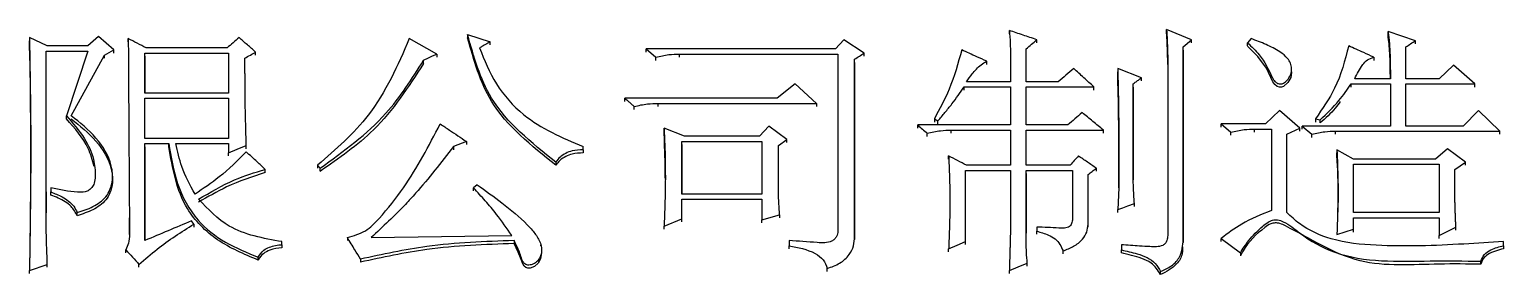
# Model space of a CAD drawing. Header units: millimetres. Extents: x 2223 to 4172, y 741 to 2119.
# Drawn here: x 2721.04 to 2734.43, y 1877.14 to 1879.37 of the extents above; entities that cross this region are included whole.
import ezdxf

# ---------------------------------------------------------------- set-up
doc = ezdxf.new("R2010")
doc.units = ezdxf.units.MM

msp = doc.modelspace()

# ---------------------------------------------------------------- linework, layer by layer
at = {"color": 7, "linetype": 'Continuous', "lineweight": 25}
for p, q in [((2721.198, 1879.225), (2721.036, 1879.3)), ((2721.036, 1879.3), (2721.036, 1879.27)), ((2721.664, 1879.309), (2721.566, 1879.225)), ((2721.804, 1879.188), (2721.664, 1879.309)), ((2721.934, 1879.261), (2721.934, 1879.291)), ((2724.736, 1879.15), (2724.487, 1879.291)), ((2725.017, 1879.328), (2725.017, 1879.298)), ((2728.435, 1879.281), (2728.359, 1879.197)), ((2728.619, 1879.16), (2728.435, 1879.281)), ((2729.939, 1879.335), (2729.939, 1879.365)), ((2730.188, 1879.252), (2730.188, 1879.281)), ((2731.594, 1879.281), (2731.367, 1879.375)), ((2731.367, 1879.345), (2731.367, 1879.375)), ((2731.518, 1879.216), (2731.594, 1879.281)), ((2731.594, 1879.252), (2731.594, 1879.281)), ((2732.135, 1879.291), (2732.102, 1879.253)), ((2733.628, 1879.272), (2733.379, 1879.356)), ((2733.379, 1879.326), (2733.379, 1879.356)), ((2721.039, 1879.091), (2721.036, 1879.27)), ((2721.188, 1879.178), (2721.566, 1879.178)), ((2721.188, 1877.707), (2721.188, 1879.178)), ((2721.188, 1879.149), (2721.188, 1879.178)), ((2721.566, 1879.225), (2721.198, 1879.225)), ((2721.566, 1879.178), (2721.372, 1878.589)), ((2721.718, 1879.141), (2721.804, 1879.188)), ((2721.804, 1879.158), (2721.804, 1879.188)), ((2722.085, 1879.16), (2722.843, 1879.16)), ((2722.085, 1878.795), (2722.085, 1879.16)), ((2722.085, 1879.13), (2722.085, 1879.16)), ((2722.832, 1879.206), (2722.096, 1879.206)), ((2722.843, 1879.16), (2722.843, 1878.795)), ((2723.091, 1879.14), (2723.091, 1879.169)), ((2724.736, 1879.15), (2724.736, 1879.121)), ((2725.222, 1879.233), (2725.222, 1879.263)), ((2726.64, 1879.197), (2726.726, 1879.122)), ((2728.359, 1879.197), (2726.64, 1879.197)), ((2726.64, 1879.168), (2726.64, 1879.197)), ((2726.942, 1879.15), (2728.381, 1879.15)), ((2726.942, 1879.121), (2726.942, 1879.15)), ((2728.381, 1879.15), (2728.381, 1877.538)), ((2728.619, 1879.13), (2728.619, 1879.16)), ((2730.09, 1878.898), (2730.09, 1879.197)), ((2730.09, 1879.168), (2730.09, 1879.197)), ((2731.518, 1877.462), (2731.518, 1879.216)), ((2731.518, 1879.186), (2731.518, 1879.216)), ((2731.518, 1879.186), (2731.518, 1877.435)), ((2732.102, 1879.224), (2732.102, 1879.253)), ((2733.541, 1878.926), (2733.541, 1879.216)), ((2733.541, 1879.186), (2733.541, 1879.216)), ((2733.628, 1879.242), (2733.628, 1879.272)), ((2721.415, 1878.589), (2721.718, 1879.141)), ((2721.718, 1879.112), (2721.718, 1879.141)), ((2722.085, 1879.13), (2722.085, 1878.795)), ((2724.617, 1879.065), (2724.617, 1879.094)), ((2726.726, 1879.093), (2726.726, 1879.122)), ((2728.533, 1877.491), (2728.533, 1879.104)), ((2728.533, 1879.074), (2728.533, 1879.104)), ((2728.533, 1879.074), (2728.533, 1877.463)), ((2729.733, 1879.056), (2729.733, 1879.085)), ((2729.95, 1879.038), (2729.95, 1878.898)), ((2729.95, 1879.038), (2729.95, 1879.009)), ((2731.14, 1878.935), (2730.923, 1879.02)), ((2730.923, 1879.02), (2730.923, 1878.99)), ((2731.378, 1879.085), (2731.378, 1877.5)), ((2731.378, 1879.085), (2731.378, 1879.056)), ((2732.502, 1879.021), (2732.502, 1879.03)), ((2732.502, 1879.001), (2732.502, 1879.012)), ((2733.249, 1879.122), (2733.249, 1879.093)), ((2733.974, 1879.048), (2733.844, 1878.926)), ((2734.168, 1878.879), (2733.974, 1879.048)), ((2727.992, 1878.879), (2727.829, 1878.748)), ((2728.186, 1878.701), (2727.992, 1878.879)), ((2729.95, 1878.898), (2729.549, 1878.898)), ((2730.382, 1878.898), (2730.09, 1878.898)), ((2731.064, 1878.008), (2731.064, 1878.879)), ((2731.064, 1878.85), (2731.064, 1878.879)), ((2731.14, 1878.906), (2731.14, 1878.935)), ((2733.043, 1878.879), (2733.4, 1878.879)), ((2733.043, 1878.85), (2733.043, 1878.879)), ((2733.4, 1878.926), (2733.076, 1878.926)), ((2733.4, 1878.879), (2733.4, 1878.495)), ((2733.844, 1878.926), (2733.541, 1878.926)), ((2733.541, 1878.879), (2734.168, 1878.879)), ((2733.541, 1878.495), (2733.541, 1878.879)), ((2733.541, 1878.85), (2733.541, 1878.879)), ((2734.168, 1878.85), (2734.168, 1878.879)), ((2722.843, 1878.795), (2722.085, 1878.795)), ((2722.085, 1878.748), (2722.843, 1878.748)), ((2722.085, 1878.383), (2722.085, 1878.748)), ((2722.085, 1878.719), (2722.085, 1878.748)), ((2722.843, 1878.748), (2722.843, 1878.383)), ((2727.829, 1878.748), (2726.445, 1878.748)), ((2726.445, 1878.719), (2726.445, 1878.748)), ((2729.528, 1878.851), (2729.95, 1878.851)), ((2729.95, 1878.851), (2729.95, 1878.505)), ((2730.09, 1878.851), (2730.707, 1878.851)), ((2730.09, 1878.505), (2730.09, 1878.851)), ((2730.09, 1878.822), (2730.09, 1878.851)), ((2730.707, 1878.822), (2730.707, 1878.851)), ((2731.064, 1878.85), (2731.064, 1878.007)), ((2726.531, 1878.645), (2726.531, 1878.673)), ((2726.748, 1878.701), (2728.186, 1878.701)), ((2726.748, 1878.673), (2726.748, 1878.701)), ((2728.186, 1878.701), (2728.186, 1878.673)), ((2732.394, 1878.636), (2732.265, 1878.514)), ((2732.578, 1878.477), (2732.394, 1878.636)), ((2734.201, 1878.636), (2734.06, 1878.495)), ((2734.396, 1878.449), (2734.201, 1878.636)), ((2721.372, 1878.56), (2721.372, 1878.589)), ((2726.986, 1878.402), (2726.802, 1878.477)), ((2726.802, 1878.448), (2726.802, 1878.477)), ((2727.754, 1878.495), (2727.667, 1878.402)), ((2727.916, 1878.373), (2727.754, 1878.495)), ((2729.95, 1878.505), (2729.106, 1878.505)), ((2729.106, 1878.476), (2729.106, 1878.505)), ((2729.257, 1878.561), (2729.29, 1878.542)), ((2729.257, 1878.561), (2729.257, 1878.532)), ((2729.29, 1878.514), (2729.29, 1878.542)), ((2730.469, 1878.505), (2730.09, 1878.505)), ((2731.864, 1878.514), (2731.951, 1878.439)), ((2732.265, 1878.514), (2731.864, 1878.514)), ((2732.459, 1878.42), (2732.578, 1878.477)), ((2732.578, 1878.448), (2732.578, 1878.477)), ((2732.6, 1878.495), (2732.686, 1878.42)), ((2733.4, 1878.495), (2732.6, 1878.495)), ((2732.6, 1878.467), (2732.6, 1878.495)), ((2732.719, 1878.561), (2732.762, 1878.552)), ((2732.719, 1878.561), (2732.719, 1878.532)), ((2732.762, 1878.523), (2732.762, 1878.552)), ((2734.06, 1878.495), (2733.541, 1878.495)), ((2722.843, 1878.383), (2722.085, 1878.383)), ((2725.006, 1878.355), (2724.887, 1878.308)), ((2725.006, 1878.355), (2725.006, 1878.326)), ((2726.964, 1878.355), (2727.689, 1878.355)), ((2726.964, 1877.876), (2726.964, 1878.355)), ((2726.964, 1878.326), (2726.964, 1878.355)), ((2727.667, 1878.402), (2726.986, 1878.402)), ((2727.689, 1878.355), (2727.689, 1877.876)), ((2727.84, 1878.317), (2727.916, 1878.373)), ((2727.916, 1878.345), (2727.916, 1878.373)), ((2729.192, 1878.401), (2729.192, 1878.43)), ((2729.409, 1878.458), (2729.95, 1878.458)), ((2729.409, 1878.429), (2729.409, 1878.458)), ((2729.95, 1878.458), (2729.95, 1878.139)), ((2730.09, 1878.458), (2730.793, 1878.458)), ((2730.09, 1878.139), (2730.09, 1878.458)), ((2730.09, 1878.429), (2730.09, 1878.458)), ((2730.793, 1878.429), (2730.793, 1878.458)), ((2731.951, 1878.411), (2731.951, 1878.439)), ((2732.167, 1878.467), (2732.319, 1878.467)), ((2732.167, 1878.439), (2732.167, 1878.467)), ((2732.319, 1878.467), (2732.319, 1877.726)), ((2732.459, 1877.707), (2732.459, 1878.42)), ((2732.459, 1878.392), (2732.459, 1878.42)), ((2732.686, 1878.392), (2732.686, 1878.42)), ((2732.903, 1878.449), (2734.396, 1878.449)), ((2732.903, 1878.42), (2732.903, 1878.449)), ((2734.396, 1878.42), (2734.396, 1878.449)), ((2722.085, 1878.336), (2722.302, 1878.336)), ((2722.085, 1877.453), (2722.085, 1878.336)), ((2722.085, 1878.308), (2722.085, 1878.336)), ((2722.085, 1878.307), (2722.085, 1877.453)), ((2722.302, 1878.308), (2722.302, 1878.336)), ((2722.367, 1878.336), (2722.843, 1878.336)), ((2722.843, 1878.336), (2722.843, 1878.251)), ((2722.843, 1878.223), (2722.843, 1878.251)), ((2723.005, 1878.289), (2723.005, 1878.317)), ((2724.887, 1878.308), (2724.887, 1878.28)), ((2726.066, 1878.28), (2726.066, 1878.308)), ((2726.066, 1878.28), (2726.066, 1878.308)), ((2726.066, 1878.28), (2726.066, 1878.252)), ((2726.964, 1878.326), (2726.964, 1877.876)), ((2727.84, 1877.923), (2727.84, 1878.317)), ((2727.84, 1878.289), (2727.84, 1878.317)), ((2729.387, 1878.195), (2729.387, 1878.223)), ((2733.065, 1878.195), (2732.914, 1878.28)), ((2732.914, 1878.28), (2732.914, 1878.251)), ((2732.917, 1878.157), (2732.914, 1878.251)), ((2733.92, 1878.289), (2733.811, 1878.195)), ((2734.082, 1878.167), (2733.92, 1878.289)), ((2723.178, 1878.074), (2723.178, 1878.101)), ((2723.654, 1878.139), (2723.676, 1878.111)), ((2723.676, 1878.083), (2723.676, 1878.111)), ((2725.817, 1878.167), (2725.817, 1878.139)), ((2729.539, 1878.092), (2729.95, 1878.092)), ((2729.539, 1877.443), (2729.539, 1878.092)), ((2729.539, 1878.064), (2729.539, 1878.092)), ((2729.95, 1878.139), (2729.549, 1878.139)), ((2729.95, 1878.092), (2729.95, 1877.585)), ((2730.491, 1878.139), (2730.09, 1878.139)), ((2730.09, 1878.092), (2730.512, 1878.092)), ((2730.09, 1877.519), (2730.09, 1878.092)), ((2730.09, 1878.064), (2730.09, 1878.092)), ((2730.512, 1878.092), (2730.512, 1877.66)), ((2730.729, 1878.083), (2730.729, 1878.111)), ((2733.811, 1878.195), (2733.065, 1878.195)), ((2733.065, 1878.148), (2733.844, 1878.148)), ((2733.065, 1877.707), (2733.065, 1878.148)), ((2733.065, 1878.12), (2733.065, 1878.148)), ((2733.844, 1878.148), (2733.844, 1877.707)), ((2733.985, 1878.101), (2734.082, 1878.167)), ((2734.082, 1878.139), (2734.082, 1878.167)), ((2721.79, 1878.038), (2721.79, 1878.066)), ((2725.104, 1877.961), (2725.071, 1877.932)), ((2730.09, 1878.064), (2730.09, 1877.519)), ((2730.653, 1877.603), (2730.653, 1878.054)), ((2730.653, 1878.027), (2730.653, 1878.054)), ((2721.188, 1877.895), (2721.188, 1877.706)), ((2721.231, 1877.932), (2721.231, 1877.895)), ((2721.231, 1877.867), (2721.231, 1877.895)), ((2725.071, 1877.905), (2725.071, 1877.932)), ((2727.689, 1877.876), (2726.964, 1877.876)), ((2726.964, 1877.829), (2727.689, 1877.829)), ((2726.964, 1877.65), (2726.964, 1877.829)), ((2726.964, 1877.802), (2726.964, 1877.829)), ((2727.689, 1877.829), (2727.689, 1877.641)), ((2730.934, 1877.932), (2730.923, 1877.735)), ((2721.469, 1877.68), (2721.469, 1877.707)), ((2727.689, 1877.641), (2727.851, 1877.688)), ((2727.851, 1877.688), (2727.851, 1877.661)), ((2730.923, 1877.708), (2730.923, 1877.735)), ((2731.075, 1877.764), (2731.075, 1877.791)), ((2733.844, 1877.707), (2733.065, 1877.707)), ((2721.945, 1877.508), (2721.944, 1877.659)), ((2722.529, 1877.603), (2722.507, 1877.632)), ((2722.529, 1877.603), (2722.529, 1877.576)), ((2726.802, 1877.585), (2726.964, 1877.65)), ((2726.802, 1877.558), (2726.802, 1877.585)), ((2726.964, 1877.623), (2726.964, 1877.65)), ((2727.689, 1877.614), (2727.689, 1877.641)), ((2730.188, 1877.575), (2730.188, 1877.538)), ((2730.653, 1877.576), (2730.653, 1877.603)), ((2732.914, 1877.509), (2733.065, 1877.556)), ((2733.065, 1877.66), (2733.844, 1877.66)), ((2733.065, 1877.556), (2733.065, 1877.66)), ((2733.065, 1877.633), (2733.065, 1877.66)), ((2733.065, 1877.529), (2733.065, 1877.556)), ((2733.844, 1877.66), (2733.844, 1877.5)), ((2733.844, 1877.5), (2733.995, 1877.575)), ((2733.995, 1877.548), (2733.995, 1877.575)), ((2723.329, 1877.415), (2723.329, 1877.443)), ((2723.329, 1877.417), (2723.329, 1877.443)), ((2723.329, 1877.415), (2723.329, 1877.388)), ((2723.924, 1877.481), (2723.924, 1877.454)), ((2724.141, 1877.481), (2725.417, 1877.5)), ((2725.439, 1877.453), (2725.439, 1877.426)), ((2725.683, 1877.404), (2725.683, 1877.414)), ((2727.938, 1877.453), (2727.938, 1877.406)), ((2727.938, 1877.379), (2727.938, 1877.406)), ((2728.533, 1877.464), (2728.533, 1877.49)), ((2729.539, 1877.417), (2729.539, 1877.443)), ((2730.188, 1877.511), (2730.188, 1877.538)), ((2730.956, 1877.415), (2730.956, 1877.368)), ((2731.518, 1877.436), (2731.518, 1877.462)), ((2731.864, 1877.472), (2732.037, 1877.34)), ((2731.864, 1877.445), (2731.864, 1877.472)), ((2733.844, 1877.473), (2733.844, 1877.5)), ((2734.428, 1877.406), (2734.428, 1877.444)), ((2734.428, 1877.417), (2734.428, 1877.444)), ((2734.428, 1877.406), (2734.428, 1877.379)), ((2721.912, 1877.341), (2721.912, 1877.368)), ((2723.113, 1877.276), (2723.113, 1877.302)), ((2724.043, 1877.283), (2724.043, 1877.257)), ((2729.387, 1877.351), (2729.387, 1877.378)), ((2730.426, 1877.332), (2730.426, 1877.359)), ((2730.956, 1877.342), (2730.956, 1877.368)), ((2731.515, 1877.368), (2731.515, 1877.395)), ((2732.037, 1877.34), (2732.037, 1877.313)), ((2721.036, 1877.18), (2721.198, 1877.236)), ((2721.036, 1877.153), (2721.036, 1877.18)), ((2721.198, 1877.21), (2721.198, 1877.236)), ((2722.031, 1877.21), (2722.031, 1877.236)), ((2728.284, 1877.172), (2728.284, 1877.199)), ((2729.939, 1877.153), (2729.939, 1877.18)), ((2730.101, 1877.219), (2730.101, 1877.246)), ((2731.313, 1877.143), (2731.313, 1877.17)), ((2734.223, 1877.238), (2734.223, 1877.265))]:
    msp.add_line(p, q, dxfattribs=at)
at = {"color": 7, "linetype": 'Continuous', "lineweight": 25, "flags": 128}
for points in [[(2725.017, 1879.328), (2725.12, 1879.295), (2725.222, 1879.263)], [(2724.617, 1879.094), (2724.662, 1879.115), (2724.699, 1879.133), (2724.736, 1879.15)], [(2732.499, 1879), (2732.502, 1878.984), (2732.495, 1878.936), (2732.469, 1878.891), (2732.429, 1878.856), (2732.412, 1878.849), (2732.392, 1878.849), (2732.372, 1878.856), (2732.349, 1878.874), (2732.332, 1878.898), (2732.274, 1879.023), (2732.196, 1879.128), (2732.102, 1879.223), (2732.102, 1879.223)], [(2729.528, 1878.822), (2729.528, 1878.829), (2729.528, 1878.837), (2729.528, 1878.851)], [(2731.864, 1878.486), (2731.864, 1878.5), (2731.864, 1878.514)], [(2722.843, 1878.251), (2722.924, 1878.284), (2723.005, 1878.317)], [(2723.654, 1878.139), (2723.654, 1878.129), (2723.654, 1878.119), (2723.654, 1878.111)], [(2730.923, 1877.735), (2730.97, 1877.752), (2731.016, 1877.77), (2731.075, 1877.791)], [(2725.687, 1877.357), (2725.689, 1877.345), (2725.68, 1877.287), (2725.659, 1877.247), (2725.623, 1877.217), (2725.585, 1877.203), (2725.563, 1877.203), (2725.546, 1877.208), (2725.531, 1877.219), (2725.517, 1877.24), (2725.496, 1877.296), (2725.476, 1877.347), (2725.439, 1877.425), (2725.439, 1877.425)], [(2729.387, 1877.378), (2729.463, 1877.411), (2729.539, 1877.443)], [(2729.939, 1877.18), (2730.02, 1877.213), (2730.101, 1877.246)]]:
    msp.add_lwpolyline(points, dxfattribs=at)
at = {"color": 7, "linetype": 'Continuous', "lineweight": 25}
for points, knots in [([(2721.036, 1879.3), (2721.036, 1879.288), (2721.037, 1879.265), (2721.037, 1879.23), (2721.038, 1879.184), (2721.039, 1879.126), (2721.04, 1879.056), (2721.041, 1878.986), (2721.042, 1878.916), (2721.043, 1878.847), (2721.044, 1878.777), (2721.045, 1878.719), (2721.046, 1878.66), (2721.046, 1878.602), (2721.047, 1878.532), (2721.047, 1878.474), (2721.047, 1878.428), (2721.047, 1878.393), (2721.047, 1878.358), (2721.047, 1878.323), (2721.047, 1878.293), (2721.047, 1878.27), (2721.047, 1878.253), (2721.047, 1878.235), (2721.047, 1878.218), (2721.047, 1878.203), (2721.047, 1878.191), (2721.047, 1878.18), (2721.047, 1878.165), (2721.047, 1878.148), (2721.047, 1878.13), (2721.047, 1878.113), (2721.047, 1878.095), (2721.047, 1878.078), (2721.047, 1878.054), (2721.046, 1878.025), (2721.046, 1877.99), (2721.046, 1877.955), (2721.046, 1877.92), (2721.045, 1877.885), (2721.045, 1877.85), (2721.045, 1877.803), (2721.044, 1877.745), (2721.043, 1877.675), (2721.042, 1877.605), (2721.041, 1877.534), (2721.041, 1877.476), (2721.04, 1877.429), (2721.039, 1877.394), (2721.039, 1877.359), (2721.038, 1877.324), (2721.038, 1877.289), (2721.037, 1877.253), (2721.037, 1877.217), (2721.036, 1877.192), (2721.036, 1877.18)], [0, 0, 0, 0, 0.016501, 0.033002, 0.049503, 0.082504, 0.115506, 0.148508, 0.18151, 0.214512, 0.247513, 0.280515, 0.297016, 0.330018, 0.36302, 0.396021, 0.412522, 0.429023, 0.445524, 0.462025, 0.478526, 0.486776, 0.495027, 0.503277, 0.511528, 0.519778, 0.523903, 0.528029, 0.536279, 0.54453, 0.55278, 0.56103, 0.569281, 0.577531, 0.585782, 0.602283, 0.618784, 0.635284, 0.651785, 0.668286, 0.684787, 0.701288, 0.73429, 0.767292, 0.800293, 0.833295, 0.866297, 0.882798, 0.899299, 0.9158, 0.932301, 0.948801, 0.965302, 0.982651, 1, 1, 1, 1]), ([(2721.934, 1879.291), (2721.934, 1879.229), (2721.935, 1879.106), (2721.936, 1878.921), (2721.937, 1878.736), (2721.938, 1878.582), (2721.939, 1878.427), (2721.94, 1878.273), (2721.941, 1878.088), (2721.942, 1877.933), (2721.943, 1877.79), (2721.944, 1877.684), (2721.944, 1877.584), (2721.945, 1877.534), (2721.945, 1877.509)], [0, 0, 0, 0, 0.1040227, 0.2080454, 0.3120681, 0.4160908, 0.4681022, 0.5721249, 0.6761476, 0.7801703, 0.8321816, 0.9160906, 0.9580452, 1, 1, 1, 1]), ([(2722.096, 1879.206), (2722.069, 1879.22), (2722.015, 1879.249), (2721.961, 1879.277), (2721.934, 1879.291)], [0, 0, 0, 0, 0.4999995, 1, 1, 1, 1]), ([(2722.94, 1879.3), (2722.922, 1879.284), (2722.886, 1879.253), (2722.85, 1879.222), (2722.832, 1879.206)], [0, 0, 0, 0, 0.500001, 1, 1, 1, 1]), ([(2723.091, 1879.169), (2723.066, 1879.191), (2723.016, 1879.235), (2722.965, 1879.278), (2722.94, 1879.3)], [0, 0, 0, 0, 0.499999, 1, 1, 1, 1]), ([(2724.487, 1879.291), (2724.381, 1879.046), (2724.188, 1878.605), (2723.819, 1878.283), (2723.654, 1878.139)], [0, 0, 0, 0, 0.552865, 1, 1, 1, 1]), ([(2725.817, 1878.167), (2725.595, 1878.345), (2725.203, 1878.658), (2725.073, 1879.126), (2725.017, 1879.328)], [0, 0, 0, 0, 0.567651, 1, 1, 1, 1]), ([(2725.817, 1878.139), (2725.595, 1878.316), (2725.203, 1878.629), (2725.073, 1879.096), (2725.017, 1879.298)], [0, 0, 0, 0, 0.5677675, 1, 1, 1, 1]), ([(2729.939, 1879.365), (2729.942, 1879.327), (2729.947, 1879.253), (2729.949, 1879.144), (2729.95, 1879.073), (2729.95, 1879.038)], [0, 0, 0, 0, 0.356505, 0.678169, 1, 1, 1, 1]), ([(2730.188, 1879.281), (2730.146, 1879.295), (2730.063, 1879.323), (2729.98, 1879.351), (2729.939, 1879.365)], [0, 0, 0, 0, 0.499999, 1, 1, 1, 1]), ([(2730.09, 1879.197), (2730.106, 1879.211), (2730.139, 1879.239), (2730.171, 1879.267), (2730.188, 1879.281)], [0, 0, 0, 0, 0.500001, 1, 1, 1, 1]), ([(2731.367, 1879.375), (2731.369, 1879.342), (2731.373, 1879.278), (2731.376, 1879.181), (2731.377, 1879.117), (2731.378, 1879.085)], [0, 0, 0, 0, 0.335205, 0.667529, 1, 1, 1, 1]), ([(2731.378, 1879.055), (2731.377, 1879.088), (2731.376, 1879.152), (2731.373, 1879.249), (2731.369, 1879.313), (2731.367, 1879.345)], [0, 0, 0, 0, 0.335659, 0.667726, 1, 1, 1, 1]), ([(2732.102, 1879.253), (2732.14, 1879.218), (2732.236, 1879.127), (2732.297, 1878.999), (2732.34, 1878.912), (2732.359, 1878.893), (2732.378, 1878.881), (2732.399, 1878.877), (2732.419, 1878.88), (2732.445, 1878.894), (2732.473, 1878.923), (2732.498, 1878.966), (2732.505, 1879.018), (2732.495, 1879.068), (2732.46, 1879.123), (2732.385, 1879.182), (2732.271, 1879.24), (2732.18, 1879.274), (2732.135, 1879.291)], [0, 0, 0, 0, 0.132576, 0.339199, 0.368942, 0.383766, 0.408891, 0.423884, 0.438973, 0.459319, 0.498147, 0.542368, 0.587069, 0.63299, 0.675109, 0.75468, 0.876186, 1, 1, 1, 1]), ([(2733.379, 1879.356), (2733.379, 1879.353), (2733.38, 1879.348), (2733.381, 1879.34), (2733.382, 1879.332), (2733.383, 1879.325), (2733.384, 1879.318), (2733.385, 1879.311), (2733.385, 1879.304), (2733.387, 1879.295), (2733.39, 1879.266), (2733.394, 1879.215), (2733.396, 1879.166), (2733.397, 1879.137), (2733.397, 1879.129), (2733.397, 1879.123), (2733.397, 1879.116), (2733.398, 1879.11), (2733.398, 1879.102), (2733.398, 1879.096), (2733.398, 1879.09), (2733.398, 1879.084), (2733.398, 1879.076), (2733.399, 1879.069), (2733.399, 1879.063), (2733.399, 1879.057), (2733.399, 1879.051), (2733.399, 1879.043), (2733.399, 1879.037), (2733.399, 1879.029), (2733.399, 1879.023), (2733.399, 1879.016), (2733.4, 1879.01), (2733.4, 1879.002), (2733.4, 1878.996), (2733.4, 1878.988), (2733.4, 1878.982), (2733.4, 1878.975), (2733.4, 1878.969), (2733.4, 1878.961), (2733.4, 1878.955), (2733.4, 1878.948), (2733.4, 1878.941), (2733.4, 1878.934), (2733.4, 1878.929), (2733.4, 1878.926)], [0, 0, 0, 0, 0.019051, 0.038103, 0.057154, 0.076206, 0.085731, 0.104783, 0.123834, 0.13336, 0.171464, 0.32391, 0.492832, 0.513945, 0.524502, 0.545616, 0.556172, 0.577286, 0.587843, 0.608956, 0.619513, 0.63007, 0.651184, 0.672297, 0.682854, 0.693411, 0.714524, 0.725081, 0.746195, 0.756752, 0.777865, 0.788422, 0.809536, 0.820093, 0.841206, 0.851763, 0.872877, 0.883433, 0.904547, 0.915104, 0.936217, 0.946774, 0.967888, 0.978445, 1, 1, 1, 1]), ([(2733.4, 1878.926), (2733.4, 1878.96), (2733.399, 1879.038), (2733.396, 1879.171), (2733.385, 1879.27), (2733.379, 1879.326)], [0, 0, 0, 0, 0.254107, 0.581877, 1, 1, 1, 1]), ([(2721.038, 1879.161), (2721.038, 1879.161), (2721.038, 1879.161), (2721.038, 1879.16), (2721.038, 1879.15), (2721.042, 1878.843), (2721.047, 1878.411), (2721.045, 1877.889), (2721.042, 1877.612), (2721.04, 1877.469), (2721.039, 1877.383), (2721.039, 1877.357), (2721.039, 1877.344)], [0, 0, 0, 0, 0.000561, 0.001264, 0.002999, 0.021919, 0.484329, 0.728284, 0.866003, 0.931669, 0.9642, 1, 1, 1, 1]), ([(2722.994, 1879.113), (2723.01, 1879.122), (2723.043, 1879.141), (2723.075, 1879.16), (2723.091, 1879.169)], [0, 0, 0, 0, 0.499999, 1, 1, 1, 1]), ([(2725.222, 1879.263), (2725.208, 1879.254), (2725.185, 1879.241), (2725.152, 1879.222), (2725.134, 1879.212), (2725.125, 1879.206)], [0, 0, 0, 0, 0.4397373, 0.7198705, 1, 1, 1, 1]), ([(2725.125, 1879.206), (2725.17, 1879.095), (2725.261, 1878.869), (2725.565, 1878.522), (2725.875, 1878.39), (2726.066, 1878.308)], [0, 0, 0, 0, 0.271527, 0.550151, 1, 1, 1, 1]), ([(2726.726, 1879.122), (2726.766, 1879.132), (2726.837, 1879.148), (2726.91, 1879.15), (2726.942, 1879.15)], [0, 0, 0, 0, 0.558835, 1, 1, 1, 1]), ([(2728.533, 1879.104), (2728.547, 1879.113), (2728.576, 1879.132), (2728.605, 1879.15), (2728.619, 1879.16)], [0, 0, 0, 0, 0.4999996, 1, 1, 1, 1]), ([(2729.506, 1879.188), (2729.473, 1879.067), (2729.412, 1878.85), (2729.305, 1878.649), (2729.257, 1878.561)], [0, 0, 0, 0, 0.557381, 1, 1, 1, 1]), ([(2729.733, 1879.085), (2729.703, 1879.099), (2729.65, 1879.123), (2729.574, 1879.157), (2729.529, 1879.178), (2729.506, 1879.188)], [0, 0, 0, 0, 0.401772, 0.700886, 1, 1, 1, 1]), ([(2733.022, 1879.225), (2732.987, 1879.093), (2732.925, 1878.855), (2732.782, 1878.652), (2732.719, 1878.561)], [0, 0, 0, 0, 0.555082, 1, 1, 1, 1]), ([(2733.249, 1879.122), (2733.219, 1879.136), (2733.165, 1879.16), (2733.09, 1879.194), (2733.044, 1879.215), (2733.022, 1879.225)], [0, 0, 0, 0, 0.40179, 0.700895, 1, 1, 1, 1]), ([(2733.541, 1879.216), (2733.555, 1879.225), (2733.584, 1879.244), (2733.613, 1879.263), (2733.628, 1879.272)], [0, 0, 0, 0, 0.499999, 1, 1, 1, 1]), ([(2723.005, 1878.317), (2723.001, 1878.478), (2722.996, 1878.642), (2722.995, 1878.81), (2722.995, 1878.823), (2722.995, 1878.836), (2722.995, 1878.849), (2722.995, 1878.859), (2722.995, 1878.872), (2722.995, 1878.885), (2722.995, 1878.898), (2722.995, 1878.908), (2722.995, 1878.921), (2722.995, 1878.934), (2722.995, 1878.947), (2722.995, 1878.96), (2722.994, 1878.973), (2722.994, 1878.986), (2722.994, 1878.996), (2722.994, 1879.009), (2722.994, 1879.02), (2722.994, 1879.03), (2722.994, 1879.036), (2722.994, 1879.043), (2722.994, 1879.049), (2722.994, 1879.054), (2722.994, 1879.061), (2722.994, 1879.067), (2722.994, 1879.074), (2722.994, 1879.079), (2722.994, 1879.085), (2722.994, 1879.092), (2722.994, 1879.098), (2722.994, 1879.105), (2722.994, 1879.11), (2722.994, 1879.113)], [0, 0, 0, 0, 0.606141, 0.618449, 0.630757, 0.655373, 0.667681, 0.679989, 0.692297, 0.716913, 0.729221, 0.741529, 0.753837, 0.778453, 0.790761, 0.803069, 0.827685, 0.839993, 0.852301, 0.864609, 0.889225, 0.895379, 0.901533, 0.913842, 0.919996, 0.92615, 0.932304, 0.944612, 0.950766, 0.95692, 0.963074, 0.975382, 0.981536, 0.98769, 1, 1, 1, 1]), ([(2723.676, 1878.111), (2723.89, 1878.265), (2724.268, 1878.539), (2724.511, 1878.926), (2724.617, 1879.094)], [0, 0, 0, 0, 0.565351, 1, 1, 1, 1]), ([(2724.617, 1879.065), (2724.479, 1878.851), (2724.23, 1878.466), (2723.847, 1878.201), (2723.676, 1878.082)], [0, 0, 0, 0, 0.5536896, 1, 1, 1, 1]), ([(2729.549, 1878.898), (2729.566, 1878.922), (2729.594, 1878.962), (2729.639, 1879.014), (2729.68, 1879.056), (2729.715, 1879.075), (2729.733, 1879.085)], [0, 0, 0, 0, 0.335639, 0.554348, 0.775254, 1, 1, 1, 1]), ([(2730.523, 1879.02), (2730.5, 1878.999), (2730.453, 1878.959), (2730.406, 1878.918), (2730.382, 1878.898)], [0, 0, 0, 0, 0.5, 1, 1, 1, 1]), ([(2730.707, 1878.851), (2730.676, 1878.879), (2730.615, 1878.935), (2730.554, 1878.992), (2730.523, 1879.02)], [0, 0, 0, 0, 0.5, 1, 1, 1, 1]), ([(2730.923, 1879.02), (2730.923, 1879.009), (2730.924, 1878.993), (2730.924, 1878.973), (2730.925, 1878.957), (2730.925, 1878.941), (2730.925, 1878.925), (2730.926, 1878.91), (2730.926, 1878.894), (2730.926, 1878.878), (2730.927, 1878.863), (2730.927, 1878.847), (2730.928, 1878.826), (2730.928, 1878.805), (2730.928, 1878.784), (2730.929, 1878.769), (2730.929, 1878.753), (2730.929, 1878.737), (2730.93, 1878.716), (2730.93, 1878.695), (2730.93, 1878.674), (2730.931, 1878.653), (2730.931, 1878.617), (2730.932, 1878.543), (2730.933, 1878.47), (2730.933, 1878.407), (2730.933, 1878.381), (2730.933, 1878.36), (2730.933, 1878.344), (2730.933, 1878.329), (2730.933, 1878.313), (2730.933, 1878.297), (2730.933, 1878.281), (2730.934, 1878.266), (2730.934, 1878.25), (2730.934, 1878.234), (2730.934, 1878.219), (2730.934, 1878.198), (2730.934, 1878.177), (2730.934, 1878.156), (2730.934, 1878.14), (2730.934, 1878.124), (2730.934, 1878.108), (2730.934, 1878.093), (2730.934, 1878.077), (2730.934, 1878.064), (2730.934, 1878.053), (2730.934, 1878.045), (2730.934, 1878.037), (2730.934, 1878.03), (2730.934, 1878.022), (2730.934, 1878.014), (2730.934, 1878.006), (2730.934, 1877.998), (2730.934, 1877.99), (2730.934, 1877.98), (2730.934, 1877.969), (2730.934, 1877.959), (2730.934, 1877.951), (2730.934, 1877.942), (2730.934, 1877.936), (2730.934, 1877.932)], [0, 0, 0, 0, 0.028913, 0.04337, 0.057826, 0.072283, 0.08674, 0.101196, 0.115653, 0.13011, 0.144566, 0.159023, 0.173479, 0.202393, 0.216849, 0.231306, 0.245763, 0.260219, 0.274676, 0.303589, 0.318046, 0.332502, 0.361416, 0.419242, 0.534896, 0.563809, 0.592722, 0.607179, 0.621635, 0.636092, 0.650548, 0.665005, 0.679462, 0.693918, 0.708375, 0.722832, 0.737288, 0.751745, 0.780658, 0.795115, 0.809571, 0.824028, 0.838485, 0.852941, 0.867398, 0.881854, 0.889083, 0.896311, 0.903539, 0.910768, 0.917996, 0.925224, 0.932453, 0.939681, 0.946909, 0.954138, 0.968594, 0.975822, 0.983051, 0.990279, 1, 1, 1, 1]), ([(2733.076, 1878.926), (2733.098, 1878.97), (2733.129, 1879.031), (2733.189, 1879.102), (2733.229, 1879.115), (2733.249, 1879.122)], [0, 0, 0, 0, 0.55151, 0.77279, 1, 1, 1, 1]), ([(2730.934, 1877.932), (2730.934, 1878.007), (2730.934, 1878.221), (2730.933, 1878.574), (2730.926, 1878.851), (2730.923, 1878.99)], [0, 0, 0, 0, 0.211658, 0.605797, 1, 1, 1, 1]), ([(2731.064, 1878.879), (2731.07, 1878.884), (2731.086, 1878.896), (2731.111, 1878.914), (2731.13, 1878.928), (2731.14, 1878.935)], [0, 0, 0, 0, 0.25, 0.624999, 1, 1, 1, 1]), ([(2732.762, 1878.552), (2732.822, 1878.608), (2732.927, 1878.708), (2733.008, 1878.827), (2733.043, 1878.879)], [0, 0, 0, 0, 0.563281, 1, 1, 1, 1]), ([(2726.445, 1878.748), (2726.457, 1878.738), (2726.478, 1878.72), (2726.507, 1878.695), (2726.523, 1878.68), (2726.531, 1878.673)], [0, 0, 0, 0, 0.428348, 0.714171, 1, 1, 1, 1]), ([(2729.29, 1878.542), (2729.311, 1878.568), (2729.354, 1878.618), (2729.436, 1878.72), (2729.491, 1878.799), (2729.528, 1878.851)], [0, 0, 0, 0, 0.254915, 0.509864, 1, 1, 1, 1]), ([(2726.531, 1878.673), (2726.571, 1878.683), (2726.642, 1878.699), (2726.715, 1878.701), (2726.748, 1878.701)], [0, 0, 0, 0, 0.558839, 1, 1, 1, 1]), ([(2730.599, 1878.617), (2730.577, 1878.598), (2730.534, 1878.561), (2730.491, 1878.523), (2730.469, 1878.505)], [0, 0, 0, 0, 0.5, 1, 1, 1, 1]), ([(2730.793, 1878.458), (2730.761, 1878.484), (2730.696, 1878.538), (2730.631, 1878.591), (2730.599, 1878.617)], [0, 0, 0, 0, 0.5, 1, 1, 1, 1]), ([(2732.944, 1878.718), (2732.93, 1878.698), (2732.878, 1878.626), (2732.81, 1878.566), (2732.762, 1878.523)], [0, 0, 0, 0, 0.281385, 1, 1, 1, 1]), ([(2721.372, 1878.589), (2721.43, 1878.522), (2721.533, 1878.403), (2721.624, 1878.21), (2721.636, 1878.069), (2721.629, 1877.98), (2721.606, 1877.937), (2721.578, 1877.909), (2721.532, 1877.891), (2721.413, 1877.894), (2721.31, 1877.916), (2721.231, 1877.932)], [0, 0, 0, 0, 0.23749, 0.42213, 0.564767, 0.621672, 0.660735, 0.693272, 0.725999, 0.787152, 1, 1, 1, 1]), ([(2721.623, 1878.128), (2721.608, 1878.184), (2721.563, 1878.347), (2721.448, 1878.475), (2721.372, 1878.56)], [0, 0, 0, 0, 0.341793, 1, 1, 1, 1]), ([(2721.469, 1877.707), (2721.518, 1877.723), (2721.614, 1877.754), (2721.742, 1877.844), (2721.799, 1877.987), (2721.782, 1878.183), (2721.651, 1878.402), (2721.494, 1878.526), (2721.415, 1878.589)], [0, 0, 0, 0, 0.127311, 0.25064, 0.376347, 0.501102, 0.745819, 1, 1, 1, 1]), ([(2721.415, 1878.56), (2721.494, 1878.497), (2721.651, 1878.373), (2721.782, 1878.154), (2721.799, 1877.959), (2721.742, 1877.816), (2721.614, 1877.726), (2721.518, 1877.695), (2721.469, 1877.679)], [0, 0, 0, 0, 0.254227, 0.498888, 0.62358, 0.749246, 0.87261, 1, 1, 1, 1]), ([(2723.924, 1877.481), (2723.982, 1877.497), (2724.095, 1877.528), (2724.259, 1877.701), (2724.506, 1878.012), (2724.664, 1878.316), (2724.768, 1878.514)], [0, 0, 0, 0, 0.124706, 0.247159, 0.50724, 1, 1, 1, 1]), ([(2724.768, 1878.514), (2724.796, 1878.496), (2724.849, 1878.46), (2724.929, 1878.407), (2724.98, 1878.372), (2725.006, 1878.355)], [0, 0, 0, 0, 0.347779, 0.673889, 1, 1, 1, 1]), ([(2726.802, 1878.477), (2726.803, 1878.445), (2726.805, 1878.398), (2726.807, 1878.343), (2726.808, 1878.317), (2726.809, 1878.305), (2726.809, 1878.299), (2726.809, 1878.293), (2726.809, 1878.285), (2726.81, 1878.276), (2726.81, 1878.264), (2726.811, 1878.24), (2726.812, 1878.189), (2726.813, 1878.11), (2726.813, 1878.015), (2726.813, 1877.948), (2726.812, 1877.908), (2726.812, 1877.897), (2726.812, 1877.885), (2726.811, 1877.873), (2726.811, 1877.857), (2726.811, 1877.841), (2726.81, 1877.825), (2726.809, 1877.802), (2726.809, 1877.774), (2726.808, 1877.746), (2726.807, 1877.731), (2726.807, 1877.719), (2726.806, 1877.703), (2726.806, 1877.687), (2726.805, 1877.671), (2726.805, 1877.659), (2726.804, 1877.648), (2726.804, 1877.636), (2726.803, 1877.621), (2726.803, 1877.604), (2726.802, 1877.591), (2726.802, 1877.585)], [0, 0, 0, 0, 0.106229, 0.159343, 0.1859, 0.19254, 0.199179, 0.205818, 0.212458, 0.225736, 0.239015, 0.252293, 0.305408, 0.411639, 0.51787, 0.6241, 0.637379, 0.650658, 0.663936, 0.677215, 0.690493, 0.717051, 0.730329, 0.743608, 0.796722, 0.823279, 0.836558, 0.849837, 0.863115, 0.889672, 0.902951, 0.91623, 0.929508, 0.942787, 0.956065, 0.978033, 1, 1, 1, 1]), ([(2729.106, 1878.505), (2729.12, 1878.492), (2729.149, 1878.467), (2729.178, 1878.442), (2729.192, 1878.43)], [0, 0, 0, 0, 0.5, 1, 1, 1, 1]), ([(2726.813, 1878.009), (2726.813, 1878.014), (2726.813, 1878.051), (2726.812, 1878.12), (2726.808, 1878.261), (2726.805, 1878.37), (2726.802, 1878.448)], [0, 0, 0, 0, 0.0372504, 0.252924, 0.4685964, 1, 1, 1, 1]), ([(2729.192, 1878.43), (2729.232, 1878.439), (2729.303, 1878.456), (2729.376, 1878.457), (2729.409, 1878.458)], [0, 0, 0, 0, 0.558835, 1, 1, 1, 1]), ([(2731.951, 1878.439), (2731.991, 1878.448), (2732.062, 1878.465), (2732.135, 1878.467), (2732.167, 1878.467)], [0, 0, 0, 0, 0.558835, 1, 1, 1, 1]), ([(2732.686, 1878.42), (2732.726, 1878.43), (2732.797, 1878.446), (2732.87, 1878.448), (2732.903, 1878.449)], [0, 0, 0, 0, 0.558835, 1, 1, 1, 1]), ([(2722.302, 1878.336), (2722.322, 1878.213), (2722.362, 1877.965), (2722.535, 1877.641), (2722.811, 1877.425), (2723.012, 1877.343), (2723.113, 1877.302)], [0, 0, 0, 0, 0.271409, 0.54611, 0.770558, 1, 1, 1, 1]), ([(2723.113, 1877.275), (2722.986, 1877.329), (2722.735, 1877.435), (2722.392, 1877.782), (2722.336, 1878.11), (2722.302, 1878.307)], [0, 0, 0, 0, 0.291427, 0.572864, 1, 1, 1, 1]), ([(2722.54, 1877.876), (2722.495, 1877.958), (2722.415, 1878.104), (2722.382, 1878.265), (2722.367, 1878.336)], [0, 0, 0, 0, 0.561781, 1, 1, 1, 1]), ([(2723.005, 1878.261), (2722.926, 1878.181), (2722.785, 1878.038), (2722.615, 1877.926), (2722.54, 1877.876)], [0, 0, 0, 0, 0.556475, 1, 1, 1, 1]), ([(2723.178, 1878.101), (2723.154, 1878.124), (2723.113, 1878.162), (2723.055, 1878.215), (2723.022, 1878.245), (2723.005, 1878.261)], [0, 0, 0, 0, 0.4208329, 0.7104104, 1, 1, 1, 1]), ([(2724.887, 1878.308), (2724.832, 1878.236), (2724.722, 1878.091), (2724.575, 1877.917), (2724.387, 1877.709), (2724.247, 1877.579), (2724.141, 1877.481)], [0, 0, 0, 0, 0.2451247, 0.4903068, 0.6128774, 1, 1, 1, 1]), ([(2726.066, 1878.28), (2726.033, 1878.278), (2725.978, 1878.275), (2725.907, 1878.249), (2725.854, 1878.215), (2725.83, 1878.183), (2725.817, 1878.167)], [0, 0, 0, 0, 0.347684, 0.57015, 0.787843, 1, 1, 1, 1]), ([(2726.066, 1878.251), (2726.033, 1878.249), (2725.978, 1878.246), (2725.907, 1878.22), (2725.854, 1878.186), (2725.83, 1878.154), (2725.817, 1878.139)], [0, 0, 0, 0, 0.347782, 0.570278, 0.787942, 1, 1, 1, 1]), ([(2729.387, 1878.223), (2729.387, 1878.219), (2729.388, 1878.21), (2729.388, 1878.199), (2729.389, 1878.191), (2729.389, 1878.182), (2729.389, 1878.173), (2729.39, 1878.164), (2729.39, 1878.156), (2729.39, 1878.147), (2729.391, 1878.138), (2729.391, 1878.129), (2729.391, 1878.121), (2729.392, 1878.112), (2729.392, 1878.103), (2729.392, 1878.094), (2729.393, 1878.086), (2729.393, 1878.077), (2729.393, 1878.068), (2729.394, 1878.06), (2729.394, 1878.051), (2729.394, 1878.042), (2729.395, 1878.033), (2729.395, 1878.025), (2729.395, 1878.014), (2729.396, 1878), (2729.396, 1877.974), (2729.398, 1877.882), (2729.398, 1877.777), (2729.397, 1877.681), (2729.396, 1877.65), (2729.396, 1877.628), (2729.395, 1877.611), (2729.395, 1877.593), (2729.394, 1877.576), (2729.394, 1877.558), (2729.393, 1877.541), (2729.393, 1877.527), (2729.392, 1877.516), (2729.392, 1877.508), (2729.392, 1877.499), (2729.391, 1877.49), (2729.391, 1877.479), (2729.391, 1877.47), (2729.39, 1877.46), (2729.39, 1877.451), (2729.39, 1877.44), (2729.389, 1877.431), (2729.389, 1877.422), (2729.389, 1877.413), (2729.388, 1877.405), (2729.388, 1877.396), (2729.388, 1877.388), (2729.387, 1877.382), (2729.387, 1877.378)], [0, 0, 0, 0, 0.0155282, 0.0310565, 0.0388207, 0.0465848, 0.0621132, 0.0698773, 0.0776415, 0.0931698, 0.1009339, 0.1086981, 0.1242264, 0.1319906, 0.1397547, 0.155283, 0.1630472, 0.1708114, 0.1863397, 0.1941038, 0.201868, 0.2173963, 0.2251605, 0.2329246, 0.2484529, 0.2639813, 0.2795096, 0.3416232, 0.5901063, 0.6522198, 0.6832764, 0.6988047, 0.7298614, 0.7453897, 0.7609181, 0.7919748, 0.8075031, 0.8230314, 0.8385597, 0.8463239, 0.854088, 0.8696163, 0.8773805, 0.8929088, 0.900673, 0.9162013, 0.9239654, 0.9394937, 0.9472579, 0.9550221, 0.9705504, 0.9783145, 0.9860787, 1, 1, 1, 1]), ([(2729.549, 1878.139), (2729.522, 1878.153), (2729.468, 1878.181), (2729.414, 1878.209), (2729.387, 1878.223)], [0, 0, 0, 0, 0.5, 1, 1, 1, 1]), ([(2730.566, 1878.223), (2730.554, 1878.209), (2730.528, 1878.181), (2730.503, 1878.153), (2730.491, 1878.139)], [0, 0, 0, 0, 0.5000001, 1, 1, 1, 1]), ([(2730.729, 1878.111), (2730.701, 1878.13), (2730.647, 1878.167), (2730.593, 1878.205), (2730.566, 1878.223)], [0, 0, 0, 0, 0.499999, 1, 1, 1, 1]), ([(2732.914, 1878.28), (2732.918, 1878.187), (2732.924, 1878.048), (2732.926, 1877.792), (2732.919, 1877.627), (2732.914, 1877.509)], [0, 0, 0, 0, 0.360824, 0.541241, 1, 1, 1, 1]), ([(2722.572, 1877.829), (2722.679, 1877.892), (2722.87, 1878.006), (2723.084, 1878.072), (2723.178, 1878.101)], [0, 0, 0, 0, 0.558168, 1, 1, 1, 1]), ([(2730.653, 1878.054), (2730.665, 1878.064), (2730.691, 1878.083), (2730.716, 1878.101), (2730.729, 1878.111)], [0, 0, 0, 0, 0.5, 1, 1, 1, 1]), ([(2732.917, 1878.16), (2732.92, 1878.074), (2732.924, 1877.939), (2732.922, 1877.774), (2732.919, 1877.662), (2732.918, 1877.619), (2732.917, 1877.593)], [0, 0, 0, 0, 0.458446, 0.721932, 0.829459, 1, 1, 1, 1]), ([(2733.995, 1877.575), (2733.995, 1877.578), (2733.995, 1877.583), (2733.995, 1877.591), (2733.994, 1877.599), (2733.994, 1877.607), (2733.994, 1877.615), (2733.993, 1877.623), (2733.993, 1877.631), (2733.993, 1877.639), (2733.992, 1877.647), (2733.992, 1877.655), (2733.992, 1877.663), (2733.992, 1877.671), (2733.991, 1877.679), (2733.991, 1877.687), (2733.991, 1877.695), (2733.99, 1877.703), (2733.99, 1877.711), (2733.99, 1877.719), (2733.99, 1877.727), (2733.989, 1877.735), (2733.989, 1877.743), (2733.989, 1877.751), (2733.989, 1877.759), (2733.988, 1877.767), (2733.988, 1877.776), (2733.988, 1877.784), (2733.988, 1877.792), (2733.987, 1877.8), (2733.987, 1877.808), (2733.987, 1877.816), (2733.987, 1877.824), (2733.987, 1877.832), (2733.987, 1877.84), (2733.986, 1877.848), (2733.986, 1877.856), (2733.986, 1877.866), (2733.986, 1877.877), (2733.986, 1877.888), (2733.986, 1877.896), (2733.986, 1877.904), (2733.986, 1877.912), (2733.985, 1877.92), (2733.985, 1877.928), (2733.985, 1877.936), (2733.985, 1877.944), (2733.985, 1877.952), (2733.985, 1877.96), (2733.985, 1877.968), (2733.985, 1877.976), (2733.985, 1877.984), (2733.985, 1877.992), (2733.985, 1878), (2733.985, 1878.008), (2733.985, 1878.016), (2733.985, 1878.024), (2733.985, 1878.032), (2733.985, 1878.04), (2733.985, 1878.048), (2733.985, 1878.056), (2733.985, 1878.064), (2733.985, 1878.072), (2733.985, 1878.08), (2733.985, 1878.09), (2733.985, 1878.097), (2733.985, 1878.101)], [0, 0, 0, 0, 0.015218, 0.030436, 0.045654, 0.060873, 0.076091, 0.091309, 0.106527, 0.121745, 0.136964, 0.152182, 0.1674, 0.182618, 0.197836, 0.213054, 0.228273, 0.243491, 0.258709, 0.273927, 0.289145, 0.304364, 0.319582, 0.3348, 0.350018, 0.365236, 0.380454, 0.395673, 0.410891, 0.426109, 0.441327, 0.456545, 0.471764, 0.486982, 0.5022, 0.517418, 0.532636, 0.547854, 0.578291, 0.593509, 0.608727, 0.623945, 0.639163, 0.654382, 0.6696, 0.684818, 0.700036, 0.715254, 0.730473, 0.745691, 0.760909, 0.776127, 0.791345, 0.806563, 0.821782, 0.837, 0.852218, 0.867436, 0.882654, 0.897873, 0.913091, 0.928309, 0.943527, 0.958745, 0.973963, 1, 1, 1, 1]), ([(2723.178, 1878.073), (2723.059, 1878.033), (2722.847, 1877.962), (2722.656, 1877.85), (2722.572, 1877.801)], [0, 0, 0, 0, 0.56146, 1, 1, 1, 1]), ([(2725.104, 1877.961), (2725.179, 1877.906), (2725.337, 1877.793), (2725.515, 1877.647), (2725.629, 1877.52), (2725.677, 1877.445), (2725.693, 1877.372), (2725.684, 1877.318), (2725.661, 1877.273), (2725.626, 1877.243), (2725.591, 1877.23), (2725.564, 1877.229), (2725.545, 1877.234), (2725.528, 1877.247), (2725.51, 1877.277), (2725.498, 1877.322), (2725.473, 1877.385), (2725.452, 1877.427), (2725.439, 1877.453)], [0, 0, 0, 0, 0.208327, 0.438591, 0.516152, 0.594124, 0.638952, 0.683964, 0.718603, 0.753477, 0.783861, 0.800038, 0.813271, 0.826563, 0.846381, 0.891589, 0.934119, 1, 1, 1, 1]), ([(2731.075, 1877.791), (2731.073, 1877.81), (2731.071, 1877.848), (2731.066, 1877.92), (2731.065, 1877.973), (2731.064, 1878.008)], [0, 0, 0, 0, 0.260299, 0.520606, 1, 1, 1, 1]), ([(2721.231, 1877.895), (2721.265, 1877.881), (2721.322, 1877.86), (2721.392, 1877.815), (2721.441, 1877.767), (2721.46, 1877.727), (2721.469, 1877.707)], [0, 0, 0, 0, 0.348649, 0.570981, 0.788219, 1, 1, 1, 1]), ([(2721.469, 1877.679), (2721.453, 1877.709), (2721.426, 1877.76), (2721.36, 1877.808), (2721.298, 1877.842), (2721.253, 1877.858), (2721.231, 1877.867)], [0, 0, 0, 0, 0.328554, 0.548785, 0.773176, 1, 1, 1, 1]), ([(2723.329, 1877.443), (2723.16, 1877.473), (2722.862, 1877.526), (2722.659, 1877.738), (2722.572, 1877.829)], [0, 0, 0, 0, 0.5699995, 1, 1, 1, 1]), ([(2725.417, 1877.5), (2725.373, 1877.565), (2725.298, 1877.673), (2725.178, 1877.814), (2725.107, 1877.893), (2725.071, 1877.932)], [0, 0, 0, 0, 0.425603, 0.712586, 1, 1, 1, 1]), ([(2727.851, 1877.688), (2727.849, 1877.721), (2727.844, 1877.776), (2727.842, 1877.854), (2727.841, 1877.9), (2727.84, 1877.923)], [0, 0, 0, 0, 0.415965, 0.707929, 1, 1, 1, 1]), ([(2721.198, 1877.236), (2721.196, 1877.303), (2721.191, 1877.415), (2721.188, 1877.572), (2721.188, 1877.662), (2721.188, 1877.707)], [0, 0, 0, 0, 0.427543, 0.713753, 1, 1, 1, 1]), ([(2732.319, 1877.726), (2732.226, 1877.689), (2732.062, 1877.625), (2731.924, 1877.518), (2731.864, 1877.472)], [0, 0, 0, 0, 0.564353, 1, 1, 1, 1]), ([(2734.428, 1877.444), (2734.308, 1877.436), (2733.924, 1877.411), (2733.4, 1877.391), (2732.888, 1877.44), (2732.612, 1877.566), (2732.497, 1877.672), (2732.459, 1877.707)], [0, 0, 0, 0, 0.176106, 0.564607, 0.76693, 0.923799, 1, 1, 1, 1]), ([(2722.031, 1877.236), (2722.085, 1877.283), (2722.19, 1877.374), (2722.358, 1877.495), (2722.472, 1877.567), (2722.529, 1877.603)], [0, 0, 0, 0, 0.347854, 0.67337, 1, 1, 1, 1]), ([(2722.507, 1877.632), (2722.437, 1877.602), (2722.296, 1877.542), (2722.156, 1877.483), (2722.085, 1877.453)], [0, 0, 0, 0, 0.5, 1, 1, 1, 1]), ([(2729.95, 1877.585), (2729.95, 1877.581), (2729.949, 1877.576), (2729.949, 1877.569), (2729.949, 1877.562), (2729.949, 1877.555), (2729.949, 1877.548), (2729.949, 1877.542), (2729.948, 1877.537), (2729.948, 1877.53), (2729.948, 1877.521), (2729.948, 1877.51), (2729.947, 1877.5), (2729.947, 1877.489), (2729.947, 1877.479), (2729.946, 1877.465), (2729.946, 1877.45), (2729.946, 1877.436), (2729.945, 1877.426), (2729.945, 1877.415), (2729.945, 1877.401), (2729.944, 1877.387), (2729.944, 1877.373), (2729.944, 1877.362), (2729.943, 1877.351), (2729.943, 1877.337), (2729.943, 1877.323), (2729.942, 1877.309), (2729.942, 1877.298), (2729.942, 1877.288), (2729.941, 1877.279), (2729.941, 1877.272), (2729.941, 1877.265), (2729.941, 1877.258), (2729.941, 1877.251), (2729.941, 1877.245), (2729.94, 1877.24), (2729.94, 1877.235), (2729.94, 1877.228), (2729.94, 1877.221), (2729.94, 1877.214), (2729.94, 1877.208), (2729.939, 1877.203), (2729.939, 1877.196), (2729.939, 1877.189), (2729.939, 1877.183), (2729.939, 1877.18)], [0, 0, 0, 0, 0.026197, 0.039295, 0.052394, 0.07859, 0.091689, 0.104787, 0.117886, 0.130984, 0.157181, 0.183378, 0.209574, 0.235771, 0.261968, 0.288165, 0.340558, 0.366755, 0.392952, 0.419149, 0.445345, 0.497739, 0.523936, 0.550133, 0.576329, 0.602526, 0.65492, 0.681117, 0.707313, 0.73351, 0.759707, 0.772805, 0.785904, 0.812101, 0.825199, 0.838297, 0.851396, 0.864494, 0.877593, 0.903789, 0.916888, 0.929986, 0.943085, 0.956183, 0.978091, 1, 1, 1, 1]), ([(2730.512, 1877.66), (2730.512, 1877.646), (2730.51, 1877.618), (2730.489, 1877.575), (2730.438, 1877.563), (2730.339, 1877.57), (2730.254, 1877.573), (2730.188, 1877.575)], [0, 0, 0, 0, 0.111188, 0.223572, 0.352358, 0.48582, 1, 1, 1, 1]), ([(2730.426, 1877.359), (2730.459, 1877.371), (2730.524, 1877.396), (2730.601, 1877.455), (2730.647, 1877.528), (2730.651, 1877.579), (2730.653, 1877.603)], [0, 0, 0, 0, 0.2909058, 0.5738998, 0.7889929, 1, 1, 1, 1]), ([(2732.037, 1877.34), (2732.061, 1877.378), (2732.117, 1877.467), (2732.208, 1877.557), (2732.283, 1877.619), (2732.329, 1877.641), (2732.379, 1877.643), (2732.469, 1877.611), (2732.619, 1877.478), (2733.037, 1877.244), (2733.628, 1877.272), (2734.07, 1877.267), (2734.223, 1877.265)], [0, 0, 0, 0, 0.056836, 0.134509, 0.160695, 0.179209, 0.197944, 0.220552, 0.296631, 0.448407, 0.809043, 1, 1, 1, 1]), ([(2734.223, 1877.237), (2734.097, 1877.239), (2733.732, 1877.245), (2733.093, 1877.191), (2732.655, 1877.482), (2732.402, 1877.609), (2732.354, 1877.616), (2732.305, 1877.605), (2732.197, 1877.527), (2732.097, 1877.43), (2732.046, 1877.329), (2732.037, 1877.313)], [0, 0, 0, 0, 0.157365, 0.456561, 0.768793, 0.792611, 0.81031, 0.828146, 0.854321, 0.976726, 1, 1, 1, 1]), ([(2721.945, 1877.509), (2721.943, 1877.482), (2721.94, 1877.433), (2721.921, 1877.388), (2721.912, 1877.368)], [0, 0, 0, 0, 0.557581, 1, 1, 1, 1]), ([(2723.113, 1877.302), (2723.129, 1877.325), (2723.156, 1877.364), (2723.216, 1877.394), (2723.271, 1877.41), (2723.31, 1877.414), (2723.329, 1877.415)], [0, 0, 0, 0, 0.327601, 0.548377, 0.773257, 1, 1, 1, 1]), ([(2724.043, 1877.283), (2724.027, 1877.311), (2723.998, 1877.358), (2723.959, 1877.424), (2723.936, 1877.462), (2723.924, 1877.481)], [0, 0, 0, 0, 0.425168, 0.712584, 1, 1, 1, 1]), ([(2725.439, 1877.453), (2725.174, 1877.443), (2724.703, 1877.427), (2724.244, 1877.327), (2724.043, 1877.283)], [0, 0, 0, 0, 0.5634764, 1, 1, 1, 1]), ([(2725.439, 1877.425), (2725.174, 1877.416), (2724.703, 1877.399), (2724.244, 1877.3), (2724.043, 1877.256)], [0, 0, 0, 0, 0.563487, 1, 1, 1, 1]), ([(2728.381, 1877.538), (2728.378, 1877.521), (2728.374, 1877.495), (2728.351, 1877.464), (2728.297, 1877.428), (2728.148, 1877.437), (2728.021, 1877.447), (2727.938, 1877.453)], [0, 0, 0, 0, 0.101198, 0.163077, 0.226913, 0.489011, 1, 1, 1, 1]), ([(2727.938, 1877.406), (2728.019, 1877.39), (2728.132, 1877.369), (2728.253, 1877.283), (2728.274, 1877.226), (2728.284, 1877.199)], [0, 0, 0, 0, 0.573069, 0.791053, 1, 1, 1, 1]), ([(2728.284, 1877.199), (2728.323, 1877.213), (2728.399, 1877.24), (2728.484, 1877.314), (2728.527, 1877.404), (2728.531, 1877.462), (2728.533, 1877.491)], [0, 0, 0, 0, 0.291641, 0.573732, 0.788274, 1, 1, 1, 1]), ([(2730.101, 1877.246), (2730.098, 1877.28), (2730.093, 1877.342), (2730.091, 1877.433), (2730.091, 1877.49), (2730.09, 1877.519)], [0, 0, 0, 0, 0.374547, 0.687197, 1, 1, 1, 1]), ([(2730.188, 1877.538), (2730.223, 1877.528), (2730.282, 1877.511), (2730.357, 1877.473), (2730.4, 1877.419), (2730.417, 1877.379), (2730.426, 1877.359)], [0, 0, 0, 0, 0.350808, 0.573679, 0.788817, 1, 1, 1, 1]), ([(2731.378, 1877.5), (2731.376, 1877.484), (2731.375, 1877.458), (2731.357, 1877.426), (2731.325, 1877.402), (2731.274, 1877.395), (2731.204, 1877.398), (2731.097, 1877.403), (2731.011, 1877.41), (2730.956, 1877.415)], [0, 0, 0, 0, 0.101022, 0.16229, 0.225577, 0.345591, 0.4673, 0.658589, 1, 1, 1, 1]), ([(2731.313, 1877.17), (2731.347, 1877.186), (2731.415, 1877.217), (2731.507, 1877.316), (2731.514, 1877.407), (2731.518, 1877.462)], [0, 0, 0, 0, 0.292445, 0.57466, 1, 1, 1, 1]), ([(2734.223, 1877.265), (2734.231, 1877.286), (2734.249, 1877.331), (2734.327, 1877.38), (2734.389, 1877.396), (2734.428, 1877.406)], [0, 0, 0, 0, 0.267154, 0.547116, 1, 1, 1, 1]), ([(2721.912, 1877.368), (2721.932, 1877.346), (2721.972, 1877.302), (2722.012, 1877.258), (2722.031, 1877.236)], [0, 0, 0, 0, 0.499999, 1, 1, 1, 1]), ([(2723.329, 1877.388), (2723.292, 1877.383), (2723.232, 1877.376), (2723.158, 1877.336), (2723.127, 1877.299), (2723.115, 1877.277), (2723.113, 1877.275)], [0, 0, 0, 0, 0.437314, 0.69985, 0.964494, 1, 1, 1, 1]), ([(2730.956, 1877.368), (2731.004, 1877.357), (2731.083, 1877.338), (2731.19, 1877.303), (2731.268, 1877.248), (2731.298, 1877.196), (2731.313, 1877.17)], [0, 0, 0, 0, 0.348257, 0.572012, 0.789055, 1, 1, 1, 1]), ([(2731.313, 1877.143), (2731.287, 1877.182), (2731.245, 1877.248), (2731.141, 1877.292), (2731.05, 1877.319), (2730.987, 1877.334), (2730.956, 1877.341)], [0, 0, 0, 0, 0.327074, 0.548772, 0.773869, 1, 1, 1, 1]), ([(2731.511, 1877.368), (2731.511, 1877.356), (2731.508, 1877.31), (2731.451, 1877.214), (2731.366, 1877.17), (2731.313, 1877.143)], [0, 0, 0, 0, 0.114138, 0.450055, 1, 1, 1, 1]), ([(2734.428, 1877.378), (2734.378, 1877.366), (2734.309, 1877.348), (2734.241, 1877.29), (2734.228, 1877.255), (2734.223, 1877.237)], [0, 0, 0, 0, 0.572734, 0.790238, 1, 1, 1, 1])]:
    msp.add_open_spline(points, degree=3, knots=knots, dxfattribs=at)

doc.saveas('drawing.dxf')
